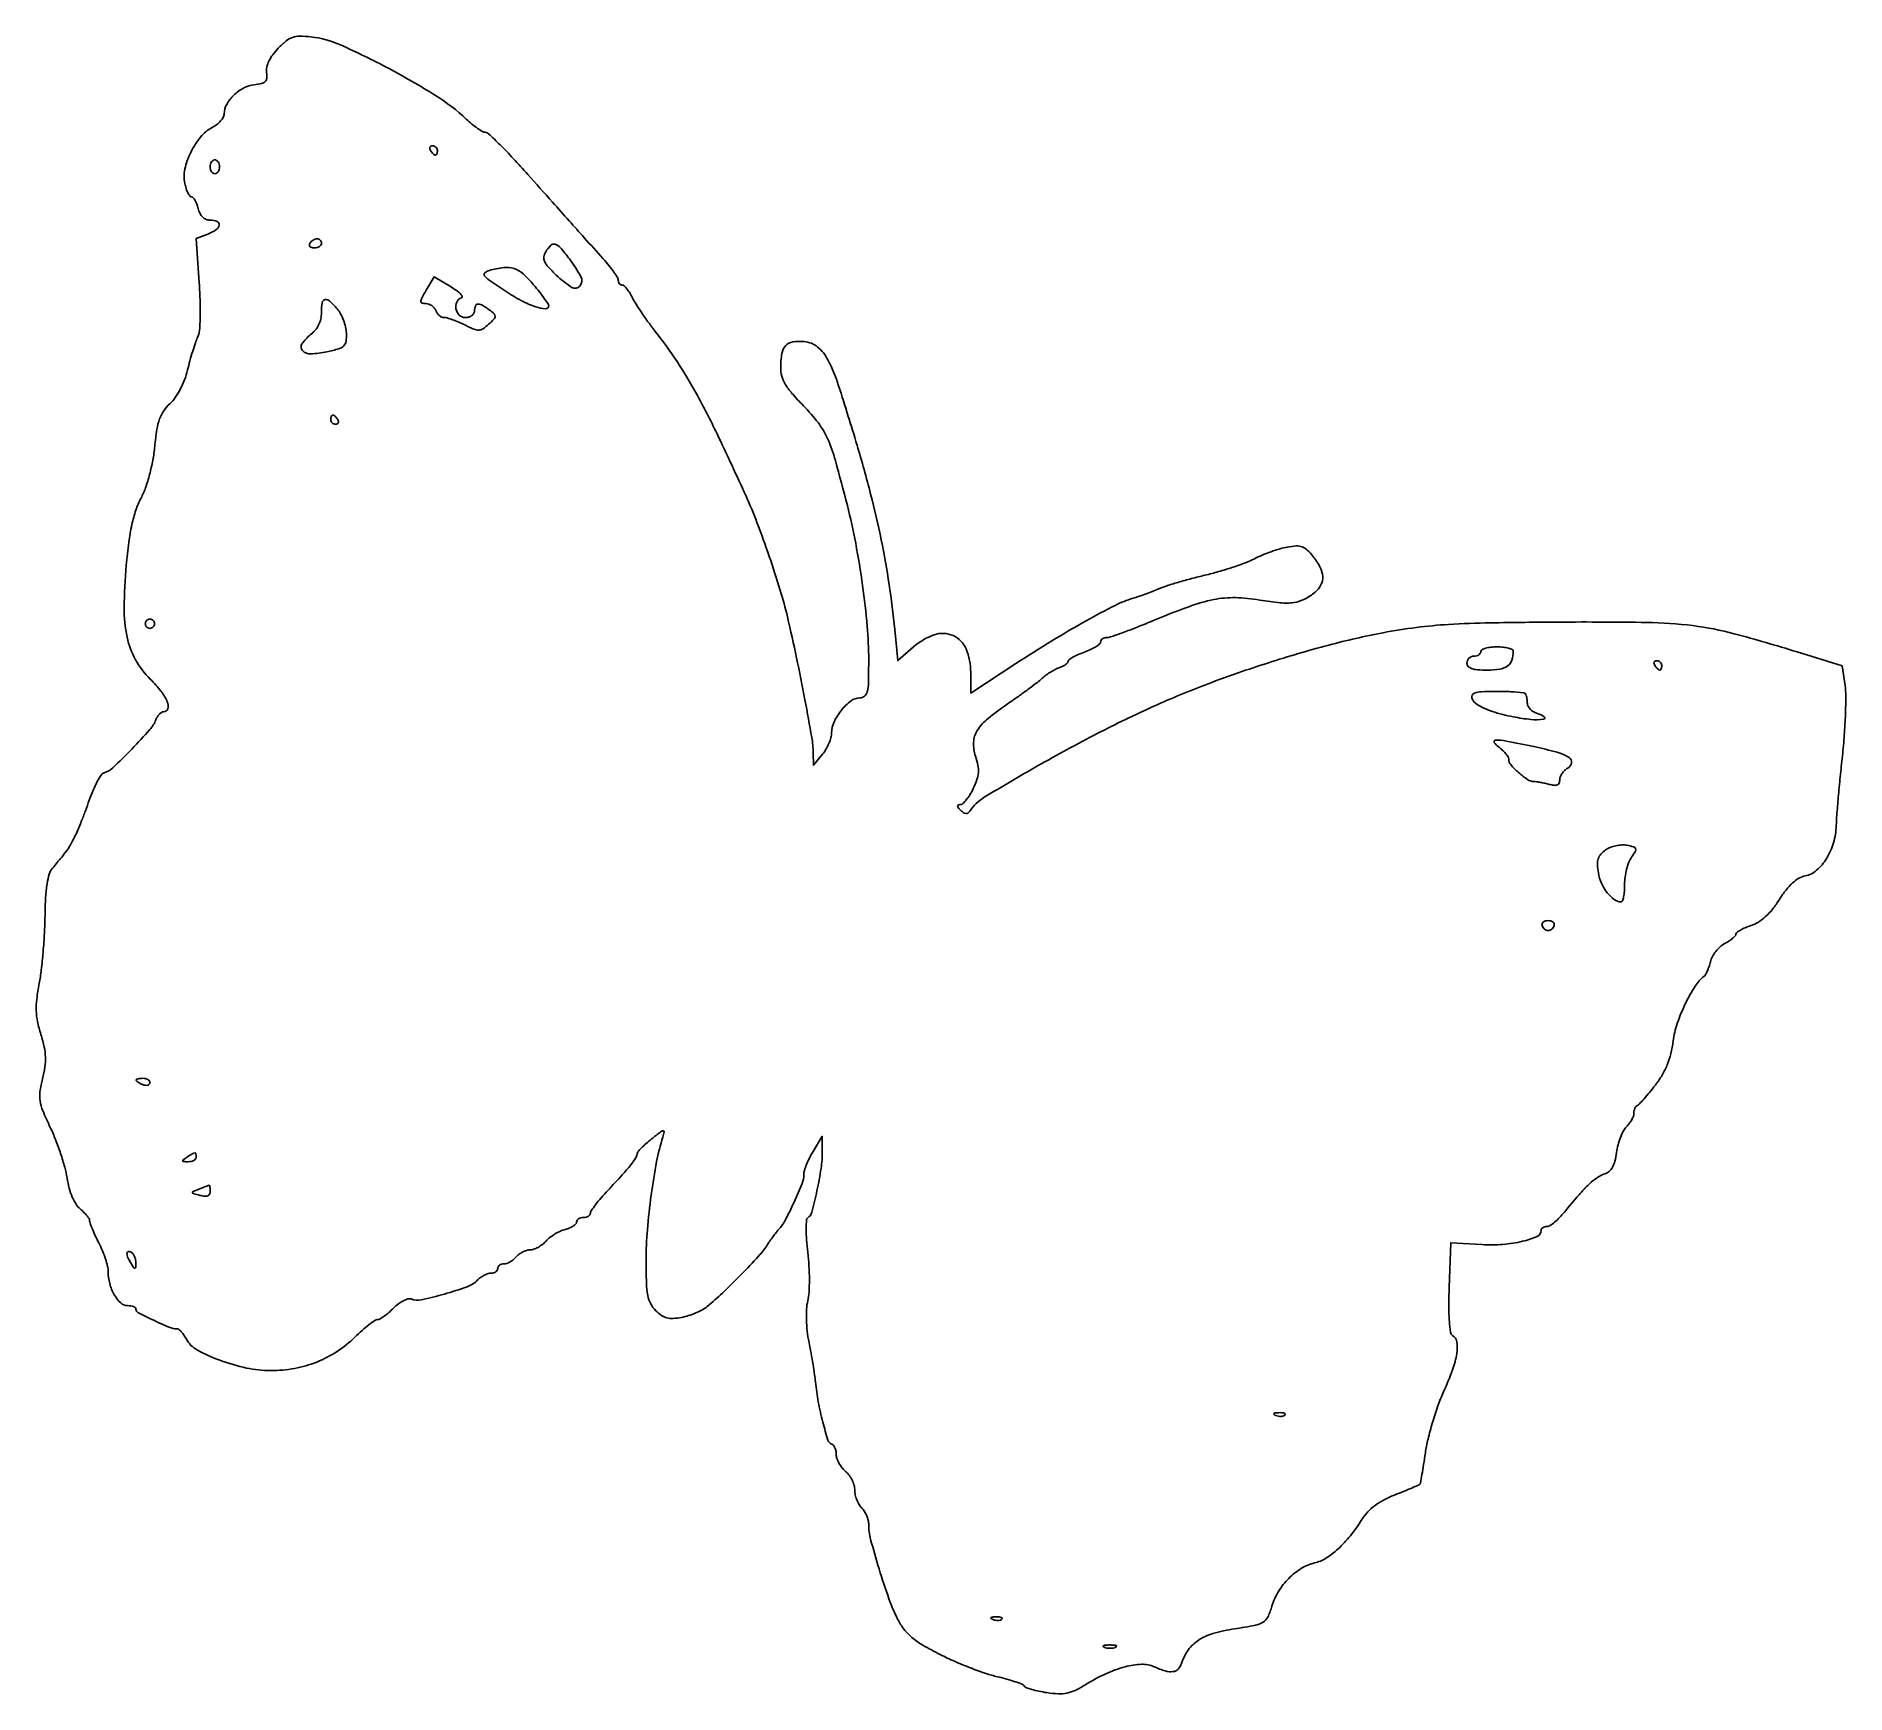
# Model space of a CAD drawing. Extents: x 0 to 391, y 0 to 358.
import ezdxf

# ---------------------------------------------------------------- set-up
doc = ezdxf.new("R2010")
doc.units = 0

msp = doc.modelspace()

# ---------------------------------------------------------------- linework, layer by layer
for points in [[(52.675459, 355.056467, 0.032251), (51.487597, 353.659142, 0.04872), (50.663425, 352.29262, 0.057697), (50.220178, 350.99889, 0.088696), (50.175459, 349.818959, -0.055016), (50.211056, 348.597157, -0.179875), (49.874622, 347.876435, -0.139986), (49.081912, 347.443427, -0.029068), (47.5, 347.182187, 0.095372), (45.230748, 346.490872, 0.070788), (43.103805, 344.949124, 0.073454), (41.565521, 342.948928, 0.124357), (41.022236, 340.91898, -0.126681), (40.83005, 340.213831, -0.051002), (40.245535, 339.395111, -0.046156), (39.402152, 338.598934, -0.04327), (38.409373, 337.951498, 0.099296), (35.91959, 335.899349, 0.057109), (33.815792, 332.612922, 0.057579), (32.531686, 328.986175, 0.110816), (32.517796, 325.918976, 0.024941), (32.822529, 324.800841, 0.036514), (33.209148, 323.857449, 0.040349), (33.616564, 323.181753, 0.241421), (33.971047, 323, -0.219256), (34.325597, 322.836674, -0.046275), (34.728935, 322.265625, -0.040458), (35.111006, 321.457399, -0.028712), (35.410644, 320.5, 0.054667), (35.806974, 319.431301, 0.085775), (36.387137, 318.644692, 0.098003), (37.134108, 318.167173, 0.093626), (38.019052, 318, -0.098105), (39.494487, 317.707691, -0.353), (39.923587, 316.923976, -0.205053), (39.249003, 315.899381, -0.055237), (37.478647, 314.991882), (34.957294, 314.033265), (35.628729, 304.481322, -0.00947), (35.838491, 300.391062, -0.015404), (35.843685, 296.91371, -0.01615), (35.674521, 294.171459, -0.08429), (35.283726, 292.714689, 0.025151), (34.816192, 291.544081, 0.007769), (34.229369, 289.737993, 0.007749), (33.634917, 287.694731, 0.008441), (33.121767, 285.691244, -0.031918), (32.478072, 283.593051, -0.029796), (31.56016, 281.543421, -0.031279), (30.477856, 279.750781, -0.054473), (29.340944, 278.440173, 0.052765), (27.970503, 276.871183, 0.067241), (27.087208, 275.16722, 0.047752), (26.503605, 272.867538, 0.014015), (26.048652, 269.248928, -0.021421), (25.624766, 266.23831, -0.019052), (24.932287, 263.153386, -0.019788), (24.060018, 260.318339, -0.035584), (23.092353, 258.087004, 0.038831), (21.976365, 255.467245, 0.027061), (21.115788, 252.369515, 0.021542), (20.441441, 248.528405, 0.010542), (19.897539, 243.587004, 0.019649), (19.448286, 234.473186, 0.05455), (20.081577, 228.099252, 0.074737), (21.894606, 223.241638, 0.071113), (25.079142, 219.038707, -0.030588), (27.420995, 216.417851, -0.069749), (28.756497, 214.132269, -0.167074), (28.842464, 212.663029, -0.336433), (27.968615, 212, 0.136185), (27.526352, 211.877264, 0.061822), (27.049706, 211.503583, 0.0546), (26.613304, 210.956489, 0.049496), (26.288743, 210.310068, -0.090982), (24.978781, 208.163227, -0.010352), (21.089085, 203.98826, -0.009137), (17.009099, 199.937691, -0.11676), (15.163183, 198.853558, 0.171195), (14.535902, 198.388783, 0.022621), (13.659759, 196.955857, 0.024105), (12.749206, 195.096344, 0.018064), (11.922375, 192.971061, -0.005571), (11.101046, 190.693085, -0.005147), (10.207794, 188.372749, -0.005143), (9.369751, 186.32268, -0.017062), (8.759192, 185, -0.01289), (7.873536, 183.348977, -0.025043), (7.068545, 182.088144, -0.018011), (5.983862, 180.674016, -0.00388), (4, 178.309539, 0.103407), (3.303601, 177.034083, 0.034565), (2.827874, 174.95155, 0.025449), (2.522152, 172.039242, 0.01014), (2.387917, 168.024835, -0.010494), (2.261335, 164.317811, -0.007756), (1.971712, 160.224167, -0.007845), (1.577213, 156.363629, -0.017405), (1.128442, 153.440414, 0.015911), (0.60302, 150.084733, 0.039192), (0.490534, 147.595188, 0.043038), (0.770293, 145.2596, 0.022973), (1.493674, 142.440414, -0.020187), (2.211497, 139.706223, -0.044649), (2.484743, 137.568533, -0.046747), (2.368523, 135.477833, -0.024199), (1.855011, 132.909629, 0.025762), (1.30082, 130.09224, 0.075179), (1.315371, 128.115977, 0.059823), (1.919191, 125.991686, 0.012134), (3.521902, 122.409629, -0.018182), (4.659743, 119.781769, -0.012993), (5.747435, 116.767204, -0.013146), (6.634853, 113.836245, -0.027238), (7.140742, 111.5, 0.026215), (7.608186, 109.31975, 0.034556), (8.272012, 107.398665, 0.039318), (9.076171, 105.855457, 0.081707), (9.970702, 104.839707, -0.023877), (10.747552, 104.139631, -0.028813), (11.403894, 103.409135, -0.029575), (11.873331, 102.744908, -0.139929), (12, 102.301149, 0.09022), (12.097573, 101.764802, 0.0087), (12.5875, 100.528527, 0.010837), (13.234064, 99.066499, 0.008357), (14, 97.5, -0.020417), (14.765557, 95.833606, -0.019026), (15.4125, 94.071021, -0.019405), (15.866435, 92.461698, -0.059098), (16, 91.335611, 0.065144), (16.337181, 88.758641, 0.064017), (17.326443, 86.338717, 0.073904), (18.698123, 84.58392, 0.192265), (20.160515, 84, -0.039643), (20.864868, 83.944066, -0.058871), (21.459651, 83.775546, -0.077424), (21.864464, 83.528332, -0.220475), (22, 83.2359, 0.280324), (22.433046, 82.524195, 0.007654), (25.825876, 80.833701, 0.01276), (29.170217, 79.334498, 0.0993), (30.83788, 79, -0.174153), (31.233716, 78.857816, -0.036082), (31.77752, 78.339063, -0.033911), (32.352848, 77.61144, -0.026338), (32.879321, 76.75, 0.145308), (35.177065, 74.448191, 0.035654), (40.101174, 72.211266, 0.036515), (45.828037, 70.551258, 0.052331), (51.080639, 70, 0.045279), (56.189469, 70.463596, 0.049312), (60.980857, 71.838974, 0.050051), (65.34838, 74.102208, 0.049361), (69.201287, 77.197301, -0.01202), (70.760526, 78.653854, -0.016457), (72.236428, 79.882957, -0.013216), (73.504501, 80.817411, -0.153345), (74.085855, 81, 0.132731), (74.621271, 81.144682, 0.022452), (75.519684, 81.72401, 0.023172), (76.538292, 82.52105, 0.018776), (77.555622, 83.464713, -0.034079), (78.594956, 84.371264, -0.04219), (79.679384, 85.058424, -0.047484), (80.654916, 85.454385, -0.165765), (81.324362, 85.429025, 0.14532), (83.530954, 85.257033, 0.015978), (88.512177, 86.49074, 0.017675), (93.393269, 88.054744, 0.110437), (95.594017, 89.45116, -0.04075), (96.292103, 90.043872, -0.035719), (97.107528, 90.545028, -0.037412), (97.913408, 90.890398, -0.082712), (98.571429, 91, 0.068255), (99.117465, 91.074889, 0.084734), (99.580357, 91.29375, 0.099788), (99.889883, 91.618661, 0.141492), (100, 92, -0.136626), (100.106184, 92.381339, -0.100269), (100.404657, 92.70625, -0.086403), (100.851101, 92.924963, -0.070908), (101.377555, 93, 0.086594), (101.995234, 93.107783, 0.04354), (102.71614, 93.440625, 0.041499), (103.421878, 93.926058, 0.048188), (104, 94.5, -0.058838), (104.603356, 95.074072, -0.04377), (105.385207, 95.559375, -0.044593), (106.216848, 95.89048, -0.07257), (106.967457, 96, 0.086113), (107.751539, 96.136049, 0.040494), (108.691792, 96.561081, 0.038546), (109.629978, 97.179173, 0.043936), (110.418609, 97.910063, -0.044272), (111.257099, 98.686116, -0.028318), (112.352177, 99.437936, -0.028391), (113.518582, 100.057466, -0.046429), (114.573596, 100.429115, 0.035779), (115.502452, 100.734283, 0.047813), (116.287244, 101.147367, 0.056718), (116.831491, 101.599658, 0.193383), (117, 102.019052, -0.150892), (117.115527, 102.393151, -0.098464), (117.440625, 102.711847, -0.081496), (117.926498, 102.926802, -0.063559), (118.5, 103, 0.059484), (119.073647, 103.068488, 0.078383), (119.559375, 103.270483, 0.096744), (119.884689, 103.569581, 0.159961), (120, 103.920793, -0.152998), (120.170512, 104.464986, -0.011293), (121.101562, 105.742302, -0.014875), (122.313528, 107.234307, -0.010706), (123.75, 108.828646, 0.003919), (126.870145, 112.198576, 0.01605), (128.679987, 114.317046, 0.023672), (129.744071, 115.783966, 0.128322), (130.055329, 116.707794, -0.160408), (130.232462, 117.141385, -0.016047), (130.995876, 117.980775, -0.018877), (132.000064, 118.940809, -0.013915), (133.179494, 119.928888, -0.004189), (135.115305, 121.434816, -0.122705), (135.684769, 121.681355, -0.524982), (135.897271, 121.461465, -0.027201), (135.605134, 120.331246, 0.030031), (134.268925, 115.038379, 0.012906), (133.097571, 107.845514, 0.012931), (132.269422, 100.330774, 0.020978), (132, 93.912032, 0.007297), (132.073213, 88.895777, 0.039722), (132.367465, 86.196678, 0.073492), (132.988345, 84.411504, 0.076138), (134.093711, 82.906289, 0.046196), (135.308026, 81.897783, 0.086773), (136.465183, 81.370397, 0.078253), (137.813249, 81.237408, 0.031909), (139.646843, 81.46157, 0.030907), (141.122496, 81.83403, 0.023076), (142.696245, 82.417744, 0.023511), (144.132871, 83.108764, 0.04809), (145.169876, 83.805281, 0.018533), (148.454087, 86.712708, 0.008683), (152.493945, 90.701573, 0.007472), (156.237055, 94.644238, 0.042853), (158, 96.921202, -0.008529), (158.651411, 97.89358, -0.007341), (159.368357, 98.89362, -0.007409), (160.045758, 99.781948, -0.021105), (160.551853, 100.372529, 0.067224), (161.966147, 102.368457, 0.013371), (163.89433, 106.304869, 0.011777), (165.621331, 110.331248, 0.095699), (166, 112.291555, -0.075398), (166.129455, 113.145153, -0.020858), (166.586402, 114.425792, -0.020566), (167.232165, 115.850483, -0.02021), (167.996262, 117.22583), (169.992524, 120.5), (169.996262, 117.299221, -0.037132), (169.725455, 113.599281, -0.01652), (168.847899, 108.785688, -0.009839), (167.743335, 104.13204, -0.189237), (166.887345, 102.950026, 0.239921), (166.583707, 102.431657, 0.013868), (166.524527, 100.5358, 0.018573), (166.603782, 98.182751, 0.012251), (166.861433, 95.487696, -0.015723), (167.118895, 92.581758, -0.014227), (167.204763, 89.566653, -0.014414), (167.126853, 86.862776, -0.043363), (166.861639, 85.03767, 0.042445), (166.595809, 83.231592, 0.022706), (166.559936, 80.974872, 0.021357), (166.738308, 78.509175, 0.020955), (167.126875, 76.051837, -0.004741), (167.569263, 73.742202, -0.004088), (167.991167, 71.307595, -0.004117), (168.33761, 69.093031, -0.011889), (168.528402, 67.551837, 0.020591), (169.134619, 63.267671, 0.01827), (170.10979, 58.871346, 0.011094), (171.213166, 54.990489, 0.240827), (172.014954, 54.166667, -0.14613), (172.392398, 53.899193, -0.063339), (172.710643, 53.365354, -0.055054), (172.927012, 52.668536, -0.047805), (173, 51.906879, 0.082958), (173.143991, 51.044997, 0.042895), (173.5875, 50.043288, 0.0411), (174.234706, 49.065499, 0.049), (175, 48.267972, -0.058433), (175.76548, 47.439608, -0.042944), (176.4125, 46.368478, -0.043669), (176.854031, 45.231042, -0.070867), (177, 44.206331, 0.054348), (177.110045, 43.196917, 0.038622), (177.440625, 42.106592, 0.039126), (177.925347, 41.102632, 0.064435), (178.5, 40.357143, -0.056939), (179.074346, 39.634634, -0.038869), (179.559375, 38.703413, -0.039105), (179.890603, 37.718177, -0.061615), (180, 36.833809, 0.064908), (180.420112, 33.61125, 0.009405), (182.24142, 27.231372, 0.011251), (184.371913, 20.789275, 0.031773), (186.240465, 16.435631, 0.044198), (187.629144, 14.207201, 0.057411), (189.285952, 12.465113, 0.043058), (191.65062, 10.813374, 0.014031), (195.399806, 8.786553, 0.013801), (198.502771, 7.325965, 0.010678), (201.957411, 5.901941, 0.010825), (205.241492, 4.710669, 0.025379), (207.753083, 4.000442, -0.011318), (209.800624, 3.483128, -0.015763), (211.605431, 2.921612, -0.012151), (213.057958, 2.379096, -0.160217), (213.490787, 2.014907, 0.16731), (213.908044, 1.673554, 0.017015), (215.140215, 1.265093, 0.019789), (216.685601, 0.876251, 0.01452), (218.42533, 0.563468, 0.026506), (220.895984, 0.325927, 0.061086), (222.753404, 0.473284, 0.061242), (224.517309, 1.06472, 0.026758), (226.687626, 2.248542, -0.029671), (231.132198, 4.639411, -0.044231), (235.282921, 6.134825, -0.053139), (238.861987, 6.680214, -0.118695), (241.547633, 6.160251, 0.031142), (243.945564, 5.243225, 0.106474), (245.599096, 5.092585, 0.170747), (246.723315, 5.648919, 0.116955), (247.462301, 6.881222, -0.076921), (248.891224, 9.75901, -0.094916), (251.04377, 11.834267, -0.074612), (254.232041, 13.292259, -0.030955), (258.86941, 14.319867, 0.008382), (263.337098, 15.100314, 0.088775), (265.056747, 15.760964, 0.148687), (266.055871, 16.873576, 0.036366), (266.942264, 19.201632, -0.064866), (268.356941, 22.363984, -0.057203), (270.585895, 25.209551, -0.059331), (273.301476, 27.376557, -0.0849), (276.150647, 28.533088, 0.088108), (278.562354, 29.529978, 0.043538), (281.20009, 31.555028, 0.037951), (283.862736, 34.395126, 0.028377), (286.358504, 37.88693, -0.0478), (287.617188, 39.510917, -0.043662), (289.197431, 40.921281, -0.039679), (291.14295, 42.146643, -0.027968), (293.496973, 43.217236, 0.003103), (295.434543, 43.984657, 0.004631), (297.118144, 44.681805, 0.002065), (298.544032, 45.294735, 0.094099), (298.807338, 45.474004, 0.150368), (298.955305, 45.753498, 0.002249), (299.297276, 47.592035, 0.005866), (299.662009, 49.746904, 0.003814), (300.035131, 52.24424, -0.024264), (300.601541, 55.20214, -0.013084), (301.56959, 58.785047, -0.013003), (302.749202, 62.392225, -0.019924), (303.974766, 65.443759, 0.017823), (305.90224, 70.185289, 0.047893), (306.818849, 73.705175, 0.076911), (306.832405, 76.161803, 0.220791), (305.916757, 77.551447, -0.221808), (305.449268, 78.26394, -0.017908), (305.200644, 80.550404, -0.018666), (305.090059, 83.693229, -0.008084), (305.166757, 87.878152), (305.5, 97.535375), (312.191843, 97.158127, 0.032679), (316.770214, 97.199421, 0.040542), (320.978026, 97.858599, 0.044364), (324.137634, 98.92358, 0.297603), (325, 100.244111, -0.159603), (325.095541, 100.535796, -0.092617), (325.367188, 100.790397, -0.075538), (325.771946, 100.96995, -0.058283), (326.25, 101.042347, 0.137846), (326.887508, 101.245033, 0.026885), (327.867188, 101.967698, 0.026708), (328.951187, 102.962895, 0.02195), (330, 104.133012, -0.007002), (333.171892, 107.89198, -0.024087), (335.377076, 110.197936, -0.037515), (337.125036, 111.624716, -0.075706), (338.715792, 112.409796, 0.100312), (339.672217, 112.941379, 0.089034), (340.394316, 113.82354, 0.065639), (340.915991, 115.140088, 0.028218), (341.273085, 116.999332, -0.030477), (341.593379, 118.627272, -0.027824), (342.116525, 120.255753, -0.02891), (342.749705, 121.657505, -0.075976), (343.401168, 122.544025, 0.037459), (344.013, 123.255108, 0.034545), (344.530343, 124.068364, 0.036368), (344.888157, 124.859384, 0.088253), (345, 125.488095, -0.05149), (345.055683, 126.027379, -0.053656), (345.220312, 126.536086, -0.05956), (345.462669, 126.941156, -0.124238), (345.75, 127.166667, 0.10022), (346.182137, 127.473869, 0.006881), (347.19826, 128.588356, 0.009599), (348.374615, 129.967231, 0.007054), (349.627056, 131.538374, 0.031314), (351.095477, 133.701949, 0.037379), (352.187158, 135.911156, 0.036384), (352.959063, 138.308526, 0.027196), (353.468188, 141.038374, -0.049668), (354.345747, 144.798842, -0.029663), (356.084237, 149.054494, -0.029177), (358.187873, 152.855606, -0.08996), (360.167904, 155.010017, 0.109872), (360.468666, 155.36434, 0.020619), (360.836142, 156.137434, 0.021167), (361.19657, 157.094525, 0.017984), (361.496953, 158.131838, -0.063594), (361.925362, 159.22687, -0.041846), (362.671895, 160.357465, -0.041725), (363.60021, 161.352689, -0.06142), (364.576237, 162.040801, 0.022501), (365.504402, 162.592628, 0.030212), (366.28802, 163.17825, 0.030743), (366.855251, 163.721345, 0.188606), (367, 164.091428, -0.241058), (367.181081, 164.445199, -0.028001), (367.954687, 164.939559, -0.028694), (369.004914, 165.453716, -0.019566), (370.25, 165.920621, 0.061116), (371.847886, 166.67624, 0.044882), (373.405414, 167.868919, 0.039244), (374.916173, 169.493405, 0.026905), (376.373233, 171.54782, -0.02429), (377.808306, 173.593815, -0.04288), (379.207585, 175.108096, -0.052973), (380.587378, 176.1211, -0.082701), (381.962472, 176.642494, 0.131023), (384.405243, 177.846555, 0.075543), (386.534963, 180.367484, 0.067089), (388.034605, 183.755599, 0.062679), (388.629374, 187.5, -0.011508), (388.752359, 189.719802, -0.002483), (389.072599, 193.554043, -0.00259), (389.488514, 197.99067, -0.002471), (389.956554, 202.492487, 0.008775), (390.368705, 207.009727, 0.009049), (390.617046, 211.492662, 0.008826), (390.693247, 215.381739, 0.037715), (390.52301, 217.695122), (389.89166, 221.905272), (380.19583, 224.916359, 0.00982), (366.648383, 228.833601, 0.034258), (357.72073, 230.58156, 0.027744), (347.747613, 231.274631, 0.00485), (328.904647, 231.35391, 0.002724), (314.073141, 231.191637, 0.011065), (305.051867, 230.843991, 0.016735), (298.084757, 230.186356, 0.014928), (290.904647, 229.046531, 0.018067), (279.184974, 226.383672, 0.012624), (266.177888, 222.575788, 0.012503), (253.186317, 218.052468, 0.01608), (241.5, 213.218561, 0.012955), (229.259746, 207.301732, 0.010451), (216.420886, 200.336422, 0.006362), (204.89999, 193.57522, 0.111392), (201.791641, 190.589388, -0.096628), (201.396973, 190.187463, -0.17379), (200.955533, 190.071114, -0.130238), (200.446077, 190.25446, -0.045262), (199.841641, 190.758359, -0.022903), (199.301595, 191.350283, -0.156919), (199.156231, 191.711599, -0.342218), (199.299269, 191.926042, -0.080951), (199.753083, 192, 0.18909), (200.301817, 192.215215, 0.035887), (201.04902, 193.014839, 0.033803), (201.833419, 194.131905, 0.025393), (202.545562, 195.454771, 0.027416), (203.341741, 197.401386, 0.066313), (203.651432, 198.921354, 0.067579), (203.549672, 200.451925, 0.029367), (203.024322, 202.426305, -0.090788), (202.607306, 205.435712, -0.131877), (203.409764, 207.979049, -0.081869), (205.754716, 210.592799, -0.019716), (210.448896, 214.06417, 0.005145), (212.523983, 215.507126, 0.005049), (214.582085, 217.001428, 0.004976), (216.360503, 218.347929, 0.019057), (217.426285, 219.238563, -0.025808), (218.297253, 219.946658, -0.019373), (219.322441, 220.636453, -0.019709), (220.34036, 221.211346, -0.041867), (221.176285, 221.555951, 0.034169), (221.874419, 221.831273, 0.044819), (222.464284, 222.17969, 0.051943), (222.875411, 222.545328, 0.187166), (223, 222.866499, -0.244387), (223.183303, 223.219127, -0.023371), (224.028125, 223.755054, -0.025604), (225.159028, 224.325785, -0.017302), (226.5, 224.86384, 0.022114), (227.84062, 225.416785, 0.031492), (228.971875, 226.032417, 0.032342), (229.793712, 226.626618, 0.223653), (230, 227.064728, -0.135802), (230.098689, 227.421385, -0.100336), (230.376105, 227.725264, -0.086685), (230.791062, 227.929796, -0.071374), (231.280359, 228, 0.081631), (232.115891, 228.137327, 0.00492), (234.525694, 228.97797, 0.007261), (237.384299, 230.053976, 0.005295), (240.530359, 231.329259, -0.010277), (248.995818, 234.663002, -0.039187), (254.452128, 236.20997, -0.055142), (259.073317, 236.616586, -0.037519), (264.331145, 236.102789, 0.018361), (268.749898, 235.49948, 0.060322), (271.688732, 235.56274, 0.082808), (273.997385, 236.295295, 0.059347), (276.25, 237.806987, 0.09413), (277.515711, 239.39322, 0.134985), (277.901605, 241.139983, 0.107865), (277.359979, 243.129336, 0.046483), (275.860469, 245.450256, 0.032768), (274.570024, 246.886352, 0.104879), (273.488072, 247.57112, 0.103815), (272.214901, 247.761429, 0.031744), (270.272759, 247.523347, 0.025686), (268.689209, 247.141181, 0.013466), (266.761685, 246.51289, 0.01336), (264.815727, 245.760932, 0.01995), (263.16229, 244.991882, -0.028408), (261.278573, 244.154161, -0.010292), (258.519548, 243.174873, -0.010168), (255.448537, 242.224388, -0.011929), (252.5, 241.452755, 0.006918), (249.6, 240.724797, 0.006598), (246.675, 239.90592, 0.00656), (244.110823, 239.114731, 0.023277), (242.5, 238.510337, -0.007682), (241.169022, 237.963019, -0.005307), (239.646875, 237.382837, -0.005352), (238.171372, 236.856172, -0.010913), (237, 236.480543, 0.045161), (233.17121, 234.956821, 0.009796), (226.881569, 231.613286, 0.009809), (219.517056, 227.319918, 0.007845), (211.75, 222.416562), (202, 216.045278), (202, 220.522639, 0.098528), (200.998265, 225.556797, 0.192002), (198.18602, 228.444097, 0.190477), (194.139718, 228.617117, 0.097008), (189.671231, 226.0162), (186.27287, 223.032399), (185.611359, 229.7662, 0.012886), (184.402836, 239.486527, 0.013084), (182.699971, 249.082268, 0.012526), (180.421331, 258.95413, 0.00991), (177.480783, 269.508494, 0.004866), (173.520698, 282.252977, 0.040129), (171.207187, 287.861749, 0.10285), (168.98192, 290.633813, 0.149654), (166.104865, 291.824183, 0.062154), (163.621898, 291.752274, 0.170952), (162.099299, 290.936746, 0.144553), (161.270662, 289.235763, 0.040392), (161.015313, 286.255047, 0.069407), (161.265755, 284.39548, 0.065996), (162.016504, 282.640699, 0.045332), (163.455835, 280.652738, 0.014403), (165.940962, 277.964043, -0.030849), (169.139118, 274.267193, -0.059272), (171.127996, 270.896815, -0.035898), (172.814522, 266.173301, -0.00547), (175.390256, 256.5, -0.015998), (177.18917, 248.352247, -0.011917), (178.669604, 239.263844, -0.012108), (179.672309, 230.461771, -0.022185), (179.995979, 223.25, -0.005273), (179.946768, 218.357337, -0.052158), (179.691072, 216.319562, -0.164454), (179.102219, 215.369889, -0.174172), (178.07258, 215, 0.164652), (176.183301, 214.360518, 0.059821), (174.130164, 212.360675, 0.058619), (172.529994, 209.819355, 0.111671), (172, 207.475925, -0.067478), (171.859932, 206.442775, -0.033347), (171.422273, 205.190305, -0.032349), (170.786099, 203.930174, -0.040622), (170.033269, 202.860784), (168.066539, 200.5), (168.033269, 203.176493, 0.040108), (167.728124, 206.462264, 0.003637), (166.251749, 214.573217, 0.005007), (164.431424, 223.677547, 0.005479), (162.480186, 232.473011, 0.017422), (160.938165, 238.175208, 0.00794), (158.547449, 245.516367, 0.00796), (155.903718, 252.835454, 0.016033), (153.544702, 258.5, 0.004608), (147.292408, 271.923648, 0.014691), (142.774917, 280.719037, 0.020484), (138.667293, 287.497164, 0.019767), (133.972431, 294, -0.009151), (132.519848, 295.924532, -0.008028), (131.072358, 297.985938, -0.008094), (129.825507, 299.889251, -0.023842), (129.053451, 301.25, 0.022423), (128.45987, 302.303135, 0.030411), (127.826655, 303.192187, 0.030964), (127.236658, 303.836267, 0.19421), (126.83102, 304, -0.122764), (126.514078, 304.079009, -0.100767), (126.244112, 304.301578, -0.091057), (126.062734, 304.634487, -0.07948), (126, 305.02665, 0.139081), (125.833554, 305.613454, 0.014802), (125.045313, 306.810342, 0.017349), (123.994679, 308.201959, 0.013113), (122.75, 309.657115, -0.00038), (118.655768, 314.204013, -0.000742), (115.40036, 317.8357, -0.000627), (111.82348, 321.848073, -0.000199), (106.5, 327.839606, 0.006409), (103.34932, 331.298188, 0.009629), (100.505409, 334.225655, 0.005031), (98.049719, 336.609504, 0.176027), (97.326923, 336.925381, -0.11573), (96.69971, 337.115257, -0.019793), (95.639411, 337.785893, -0.020658), (94.435125, 338.691672, -0.017129), (93.2295, 339.75, 0.048691), (86.609037, 344.860417, 0.018143), (76.422317, 350.744353, 0.01674), (66.106933, 355.778669, 0.077879), (59.73481, 357.508721, 0.026082), (57.319404, 357.6478, 0.08513), (55.745199, 357.386505, 0.088011), (54.376723, 356.621205, 0.029081)], [(87, 333, -0.042167), (86.967655, 332.617151, -0.061769), (86.870461, 332.29375, -0.081139), (86.727648, 332.07446, -0.210953), (86.559017, 332, -0.151918), (86.34829, 332.065539, -0.038439), (86.066025, 332.29375, -0.035638), (85.768994, 332.617226, -0.029505), (85.5, 333, -0.082592), (85.343488, 333.3821, -0.161196), (85.3746, 333.70625, -0.182303), (85.586039, 333.921712, -0.108972), (85.940983, 334, -0.093332), (86.345238, 333.923877, -0.09642), (86.688914, 333.70625, -0.099167), (86.918938, 333.381556, -0.105053)], [(40, 329.5, -0.064853), (39.925306, 328.926543, -0.082425), (39.70625, 328.440625, -0.098894), (39.381354, 328.115568, -0.148195), (39, 328, -0.148195), (38.618646, 328.115568, -0.098894), (38.29375, 328.440625, -0.082425), (38.074694, 328.926543, -0.064853), (38, 329.5, -0.064853), (38.074694, 330.073457, -0.082425), (38.29375, 330.559375, -0.098894), (38.618646, 330.884432, -0.148195), (39, 331, -0.148195), (39.381354, 330.884432, -0.098894), (39.70625, 330.559375, -0.082425), (39.925306, 330.073457, -0.064853)], [(62, 313, -0.153634), (61.879982, 312.618621, -0.097988), (61.542039, 312.29375, -0.080552), (61.037096, 312.074545, -0.062283), (60.440983, 312, -0.066118), (59.889346, 312.073267, -0.138808), (59.521475, 312.29375, -0.191142), (59.392057, 312.620352, -0.139169), (59.5, 313, -0.06081), (59.806203, 313.382515, -0.051032), (60.2129, 313.70625, -0.053229), (60.653442, 313.926698, -0.089642), (61.059017, 314, -0.105429), (61.418051, 313.923444, -0.099231), (61.723586, 313.70625, -0.096318), (61.928382, 313.381732, -0.092995)], [(115.449109, 309.655609, -0.039751), (117.919777, 305.81914, -0.300888), (117.731838, 303.778978, -0.385562), (115.986423, 303.500174, -0.045769), (112.635184, 306.150159, -0.015557), (110.848462, 307.959396, -0.081058), (110.07543, 309.123324, -0.148398), (109.945875, 310.115392, -0.098683), (110.354518, 311.196065, -0.058083), (111.449636, 312.566248, -0.275173), (112.385276, 312.798612, -0.142731), (113.48116, 312.085035, -0.014618)], [(92.163778, 301.221259, 0.207609), (91.167539, 300.327637, 0.157741), (90.993879, 298.85442, 0.152091), (91.718133, 297.520556, 0.195301), (93, 297, 0.072314), (93.769411, 297.111864, 0.08892), (94.416667, 297.4375, 0.10214), (94.846791, 297.924246, 0.130775), (95, 298.5, -0.098924), (95.202203, 299.512014, -0.293244), (95.758143, 299.89718, -0.145442), (96.714938, 299.649339, -0.026776), (98.240692, 298.61476, -0.027345), (99.233558, 297.771538, -0.222155), (99.446268, 297.230889, -0.178256), (99.189549, 296.648503, -0.016812), (98.048921, 295.544273, -0.036688), (96.82929, 294.593364, -0.141023), (95.922242, 294.304131, -0.106647), (94.859959, 294.501837, -0.016561), (92.904592, 295.397709, 0.013956), (91.584032, 296.011081, 0.01535), (90.272144, 296.529327, 0.014889), (89.129216, 296.902696, 0.071615), (88.453351, 297, -0.106625), (87.936567, 297.111471, -0.066541), (87.40896, 297.440625, -0.062204), (86.950945, 297.926508, -0.066404), (86.638374, 298.5, 0.083788), (86.299625, 299.073419, 0.066044), (85.765402, 299.559375, 0.066254), (85.124909, 299.887879, 0.085607), (84.474849, 300, -0.073304), (83.67758, 300.117517, -0.341844), (83.425279, 300.471431, -0.115264), (83.617575, 301.169034, -0.008769), (84.588574, 302.880658), (86.29022, 305.761315), (89.808888, 303.68525, -0.021413), (91.079167, 302.860491, -0.047373), (91.952088, 302.105076, -0.097329), (92.312961, 301.540469, -0.4298)], [(107.75, 304.04923, -0.006635), (108.995289, 302.508081, -0.009739), (110.045312, 301.117829, -0.005584), (110.886963, 299.92943, -0.152428), (111, 299.567256, -0.43058), (110.292303, 298.897821, -0.067702), (108.185731, 299.304596, -0.042017), (105.13528, 300.630171, -0.022104), (101.583713, 302.75, -0.004952), (98.165556, 305.049656, -0.078244), (97.150417, 306.011208, -0.402139), (97.218197, 306.634221, -0.106099), (98.194404, 307.15032, -0.039189), (101.307182, 307.770243, -0.108435), (103.517858, 307.553389, -0.105491), (105.470469, 306.424973, -0.035939)], [(65.396657, 298.849706, -0.054375), (66.111743, 297.803242, -0.032446), (66.735472, 296.428534, -0.032175), (67.184312, 294.960645, -0.047479), (67.368898, 293.626978, -0.041536), (67.296377, 291.831978, -0.173256), (66.817149, 290.88034, -0.121451), (65.733351, 290.260571, -0.016206), (63.158728, 289.615935, -0.043258), (59.706429, 289.176997, -0.211315), (57.918002, 289.884069, -0.356541), (57.785533, 291.307203, -0.078188), (59.584394, 293.245044, 0.051693), (60.621367, 294.250182, 0.058502), (61.38144, 295.40822, 0.059504), (61.843293, 296.693041, 0.056615), (62, 298.07258, -0.035947), (62.152858, 300.195974, -0.309925), (62.763583, 300.858413, -0.250204), (63.732637, 300.594991, -0.026741)], [(65.5, 275, -0.082592), (65.656512, 274.6179, -0.161196), (65.6254, 274.29375, -0.182303), (65.413961, 274.078288, -0.108972), (65.059017, 274, -0.093332), (64.654762, 274.076123, -0.09642), (64.311086, 274.29375, -0.099167), (64.081062, 274.618444, -0.105053), (64, 275, -0.042167), (64.032345, 275.382849, -0.061769), (64.129539, 275.70625, -0.081139), (64.272352, 275.92554, -0.210953), (64.440983, 276, -0.151918), (64.65171, 275.934461, -0.038439), (64.933975, 275.70625, -0.035638), (65.231006, 275.382774, -0.029505)], [(26, 231, -0.099038), (25.923658, 230.618362, -0.097945), (25.70625, 230.29375, -0.097945), (25.381638, 230.076342, -0.099038), (25, 230, -0.099038), (24.618362, 230.076342, -0.097945), (24.29375, 230.29375, -0.097945), (24.076342, 230.618362, -0.099038), (24, 231, -0.099038), (24.076342, 231.381638, -0.097945), (24.29375, 231.70625, -0.097945), (24.618362, 231.923658, -0.099038), (25, 232, -0.099038), (25.381638, 231.923658, -0.097945), (25.70625, 231.70625, -0.097945), (25.923658, 231.381638, -0.099038)], [(319, 225.081787, -0.081017), (318.684936, 223.150129, -0.155785), (317.766995, 221.897606, -0.119579), (316.093424, 221.207264, -0.03832), (313.393011, 221, -0.017339), (311.280424, 221.073283, -0.065014), (309.982169, 221.335363, -0.127133), (309.267791, 221.805392, -0.186089), (309, 222.5, -0.099038), (309.114514, 223.072457, -0.097945), (309.440625, 223.559375, -0.097945), (309.927543, 223.885486, -0.099038), (310.5, 224, 0.064853), (311.073457, 224.074694, 0.082425), (311.559375, 224.29375, 0.098894), (311.884432, 224.618646, 0.148195), (312, 225, -0.277684), (312.232098, 225.385692, -0.052312), (313.028125, 225.70625, -0.042582), (314.158889, 225.927458, -0.027026), (315.5, 226, -0.024781), (316.841255, 225.933484, -0.039386), (317.971875, 225.730275, -0.046808), (318.775682, 225.43676, -0.289487)], [(351, 222, -0.042167), (350.967655, 221.617151, -0.061769), (350.870461, 221.29375, -0.081139), (350.727648, 221.07446, -0.210953), (350.559017, 221, -0.151918), (350.34829, 221.065539, -0.038439), (350.066025, 221.29375, -0.035638), (349.768994, 221.617226, -0.029505), (349.5, 222, -0.082592), (349.343488, 222.3821, -0.161196), (349.3746, 222.70625, -0.182303), (349.586039, 222.921712, -0.108972), (349.940983, 223, -0.093332), (350.345238, 222.923877, -0.09642), (350.688914, 222.70625, -0.099167), (350.918938, 222.381556, -0.105053)], [(321.25, 216.098835, -0.207), (321.537758, 215.926634, -0.06549), (321.779688, 215.475793, -0.052781), (321.944986, 214.844923, -0.037716), (322, 214.116631, 0.099955), (322.159723, 213.325643, 0.083323), (322.619457, 212.600053, 0.077337), (323.327688, 212.020971, 0.068925), (324.20633, 211.656295, -0.098875), (325.674419, 210.941891, -0.667061), (325.532389, 210.39871, -0.060742), (322.791399, 210.351675, -0.022524), (318.969086, 210.926299, -0.029182), (314.487911, 212.082971, -0.059296), (311.184578, 213.595575, -0.174344), (310.081209, 214.966401, -0.412788), (310.597651, 216.034254, -0.072663), (312.074981, 216.321897, -0.010291), (315.178085, 216.404597, -0.012612), (318.495678, 216.341022, -0.021664)], [(323.43687, 204.495767, -0.014049), (328.45814, 203.283728, -0.074459), (331.040705, 202.150227, -0.30147), (331.546112, 201.027404, -0.227412), (330.75, 199.888031, 0.061152), (330.080673, 199.393983, 0.053081), (329.514063, 198.730383, 0.05581), (329.128488, 198.006031, 0.094694), (329, 197.333679, -0.096863), (328.86567, 196.646786, -0.197452), (328.487223, 196.261263, -0.131685), (327.814754, 196.164503, -0.035735), (326.75, 196.369714, 0.010252), (325.80811, 196.601542, 0.00966), (324.838697, 196.799577, 0.009667), (323.973219, 196.941787, 0.032781), (323.40301, 196.986345, -0.147282), (322.057227, 197.409892, -0.032887), (320.137801, 198.909181, -0.031695), (318.44162, 200.628719, -0.180728), (318, 201.810591, 0.138873), (317.853333, 202.328466, 0.037304), (317.347139, 203.027799, 0.034797), (316.628147, 203.768277, 0.029894), (315.777494, 204.443296, -0.109634), (314.879254, 205.424296, -0.574867), (315.165167, 205.923101, -0.049877), (317.475707, 205.708018, -0.004066)], [(344.477996, 180.665123, 0.062884), (343.910344, 179.589016, 0.028471), (343.434161, 178.065201, 0.027638), (343.108578, 176.378544, 0.03387), (343, 174.777494, -0.018702), (342.945902, 173.33172, -0.030714), (342.779688, 172.118981, -0.032016), (342.542283, 171.232362, -0.333482), (342.25, 171.031803, -0.147695), (340.740195, 171.558496, -0.068814), (339.231819, 173.010417, -0.061926), (338.010844, 175.031873, -0.064788), (337.345172, 177.260379, -0.028686), (337.153844, 179.102012, -0.088113), (337.315276, 180.340571, -0.107896), (337.867205, 181.303777, -0.05618), (338.910041, 182.224437, -0.058369), (339.905111, 182.760842, -0.039729), (341.13554, 183.139285, -0.039925), (342.400195, 183.316424, -0.06214), (343.497263, 183.245274, -0.020498), (344.943766, 182.906779, -0.23855), (345.360277, 182.527071, -0.228546), (345.310906, 181.955299, -0.018878)], [(327.808333, 165.925, -0.073624), (327.600259, 165.514089, -0.066918), (327.276198, 165.165781, -0.070382), (326.889952, 164.930417, -0.102038), (326.5, 164.85, -0.102038), (326.110048, 164.930417, -0.070382), (325.723802, 165.165781, -0.066918), (325.399741, 165.514089, -0.073624), (325.191667, 165.925, -0.159683), (325.189601, 166.333474, -0.143818), (325.428177, 166.684219, -0.107546), (325.888977, 166.920344, -0.064908), (326.5, 167, -0.064908), (327.111023, 166.920344, -0.107546), (327.571823, 166.684219, -0.143818), (327.810399, 166.333474, -0.159683)], [(25, 132.031385, -0.184534), (24.877514, 131.710807, -0.147206), (24.559375, 131.516384, -0.100118), (24.074366, 131.488865, -0.055937), (23.5, 131.638374, -0.02136), (22.925442, 131.887494, -0.030395), (22.440625, 132.160341, -0.030693), (22.087111, 132.420671, -0.222225), (22, 132.606989, -0.289661), (22.096084, 132.758929, -0.046727), (22.440625, 132.884553, -0.039339), (22.925176, 132.971531, -0.024748), (23.5, 133, -0.062722), (24.073532, 132.92777, -0.08088), (24.559375, 132.715469, -0.098158), (24.884506, 132.400789, -0.152681)], [(35, 116, -0.17131), (34.865757, 115.619685, -0.095191), (34.485937, 115.298248, -0.075283), (33.919445, 115.083567, -0.055234), (33.25, 115.015313, -0.011938), (32.271084, 115.047261, -0.327416), (32.083458, 115.201904, -0.309569), (32.169589, 115.436556, -0.011213), (33, 116, -0.007234), (34.26282, 116.790433, -0.137048), (34.707705, 116.914708, -0.364836), (34.938046, 116.720828, -0.042895)], [(38, 108.59362, -0.124481), (37.8539, 108.015876, -0.180248), (37.46166, 107.672716, -0.116227), (36.78823, 107.584212, -0.038779), (35.803552, 107.761623, -0.006108), (34.388874, 108.150092, -0.283665), (34.19568, 108.362621, -0.351305), (34.318087, 108.591724, -0.007853), (35.553552, 109.097719, -0.001139), (36.317402, 109.394635, -0.001592), (37.001668, 109.656323, -0.000951), (37.579301, 109.87387, -0.021058), (37.75, 109.929715, -0.402848), (37.847407, 109.877527, -0.032024), (37.926563, 109.566229, -0.029491), (37.982081, 109.127965, -0.016762)], [(21.984687, 93.190983, -0.012098), (21.953006, 92.238528, -0.343021), (21.800669, 92.064256, -0.295079), (21.569384, 92.157251, -0.010223), (21, 93, -0.03301), (20.266028, 94.319161, -0.110887), (20.050802, 95.277708, -0.372932), (20.359022, 95.633474, -0.175918), (21, 95.5, -0.101161), (21.382022, 95.140373, -0.052761), (21.701752, 94.566787, -0.049393), (21.916365, 93.883651, -0.053738)], [(269.729167, 60.395833, -0.126455), (269.402231, 60.202593, -0.060344), (268.916927, 60.123424, -0.05415), (268.359369, 60.160852, -0.051402), (267.8125, 60.316886, -0.054073), (267.395823, 60.538436, -0.470617), (267.37858, 60.720685, -0.168741), (267.670344, 60.862007, -0.018894), (268.416667, 60.921053, -0.028489), (269.112848, 60.910055, -0.077125), (269.592839, 60.799335, -0.208169), (269.77538, 60.614691, -0.296942)], [(208.729167, 16.395833, -0.126455), (208.402231, 16.202593, -0.060344), (207.916927, 16.123424, -0.05415), (207.359369, 16.160852, -0.051402), (206.8125, 16.316886, -0.054073), (206.395823, 16.538436, -0.470617), (206.37858, 16.720685, -0.168741), (206.670344, 16.862007, -0.018894), (207.416667, 16.921053, -0.028489), (208.112848, 16.910055, -0.077125), (208.592839, 16.799335, -0.208169), (208.77538, 16.614691, -0.296942)], [(233.25, 10.337719, -0.057986), (232.679992, 10.181385, -0.037979), (232, 10.12966, -0.037979), (231.320008, 10.181385, -0.057986), (230.75, 10.337719, -0.174857), (230.540618, 10.525001, -0.447206), (230.601562, 10.693942, -0.078554), (231.10856, 10.810911, -0.017491), (232, 10.842105, -0.017491), (232.89144, 10.810911, -0.078554), (233.398438, 10.693942, -0.447206), (233.459382, 10.525001, -0.174857)]]:
    msp.add_lwpolyline(points, format="xyb", close=True)

doc.saveas('drawing.dxf')
